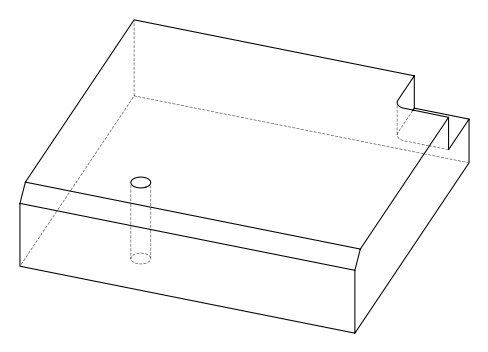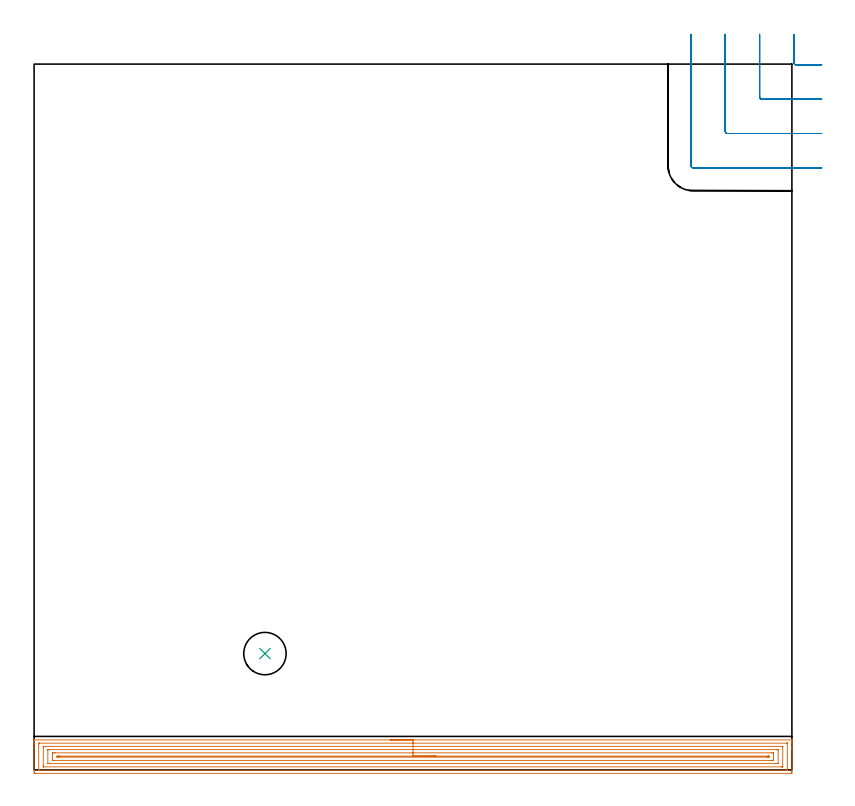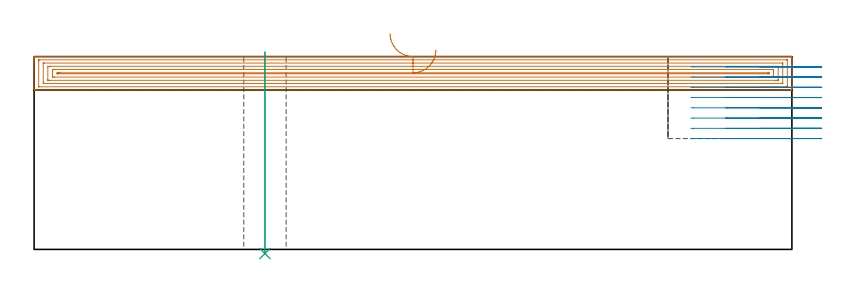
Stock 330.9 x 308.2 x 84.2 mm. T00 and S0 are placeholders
(PLAN: 3 operations, 2 tool changes, 21.7 min)
(1 AREA_MILL | FG_CHAMFER_SURFACE | UGT0205_001 | 16.08 min | 35270 mm3)
(2 MILL_CORNER_NOTCH_RECTANGULAR | CORNER_NOTCH_RECTANGULAR | UGT0201_094 | Follow Part, ap 5, ae 75% | 5.22 min | 106186 mm3)
(3 INDEXABLE_INSERT_DRILL_THROUGH_HOLE_FROM_SOLID | STEP1HOLE | NXT0302_008 | 0.35 min | 22603 mm3)
(TOOL UGT0205_001 | Chamfer Mill 20 x 3 x 45 deg. | D20 FL50 Z2)
(TOOL UGT0201_094 | End mill 20 mm | D20 FL38 Z4)
(TOOL NXT0302_008 | Index. Insert Drill 18.5mm [880-D1850L25-05] | D18.5 PA176 FL93 Z2)
(OP 1 AREA_MILL)
G17 G21 G94 G90
T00 M6
G54
G17 G0 G90 X155.45 Y13.1 S1061 M3
G43 Z94.2 H0
G94 G1 X155.488 Z93.328 F250.
X155.602 Z92.463
X155.791 Z91.612
X156.053 Z90.78
X156.387 Z89.974
X156.79 Z89.2
X157.258 Z88.464
X157.79 Z87.772
X158.379 Z87.129
X159.022 Z86.539
X159.714 Z86.008
X160.45 Z85.54
X161.224 Z85.137
X162.03 Z84.803
X162.862 Z84.541
X163.713 Z84.352
X164.578 Z84.238
X165.45 Z84.2
X330.728
X330.89 Y13.097 Z84.188
X330.893 Y13.041 Z84.132
X330.9 Y12.633 Z83.733
Y12.288 Z83.388
Y11.601 Z82.696
Y10.365 Z81.462
Y9.816 Z80.911
Y9.198 Z80.294
Y-0.619 Z70.478
X330.898 Y-0.894 Z70.204
X330.893 Y-1.492 Z69.606
X330.882 Y-1.494 Z69.604
X330.281 Y-1.5 Z69.6
X0.619
X0.329 Y-1.497 Z69.602
X0.01 Y-1.492 Z69.606
X0. Y-1.168 Z69.929
Y9.816 Z80.911
Y11.258 Z82.354
Y11.601 Z82.696
Y12.288 Z83.388
Y12.633 Z83.733
X0.007 Y13.041 Z84.132
X0.01 Y13.097 Z84.188
X0.172 Y13.1 Z84.2
X165.45
Y11.686 Z82.786
X328.579 Y11.685 Z82.785
X328.748 Y11.684 Z82.784
X328.86 Y11.681 Z82.781
X328.892 Y11.678 Z82.778
X328.895 Y11.675 Z82.775
X328.897 Y11.659 Z82.759
X328.899 Y11.601 Z82.701
X328.9 Y0.487 Z71.587
X328.896 Y-0.001 Z71.099
X328.893 Y-0.051 Z71.049
X328.891 Y-0.071 Z71.029
X328.832 Y-0.079 Z71.021
X328.664 Y-0.084 Z71.016
X328.579 Y-0.085 Z71.015
X2.321 Y-0.086 Z71.014
X2.152 Y-0.084 Z71.016
X2.04 Y-0.081 Z71.019
X2.008 Y-0.078 Z71.022
X2.005 Y-0.075 Z71.025
X2.003 Y-0.059 Z71.041
X2.001 Y-0.001 Z71.099
X2. Y11.113 Z82.213
X2.004 Y11.601 Z82.701
X2.006 Y11.651 Z82.751
X2.009 Y11.671 Z82.771
X2.068 Y11.679 Z82.779
X2.236 Y11.684 Z82.784
X2.321 Y11.685 Z82.785
X165.45 Y11.686 Z82.786
Y10.271 Z81.371
X326.708
X326.859 Y10.269 Z81.369
X326.884 Y10.267 Z81.367
X326.89 Y10.266 Z81.366
X326.893 Y10.238 Z81.338
X326.898 Y10.136 Z81.236
X326.899 Y10.008 Z81.108
X326.9 Y9.816 Z80.916
X326.899 Y1.592 Z72.692
X326.894 Y1.4 Z72.5
X326.89 Y1.346 Z72.446
X326.885 Y1.334 Z72.434
X326.877 Y1.333 Z72.433
X326.822 Y1.33 Z72.43
X326.708 Y1.329 Z72.429
X326.27 Y1.328 Z72.428
X4.192 Y1.329 Z72.429
X4.04 Y1.331 Z72.431
X4.016 Y1.333 Z72.433
X4.01 Y1.334 Z72.434
X4.007 Y1.362 Z72.462
X4.002 Y1.464 Z72.564
X4. Y1.976 Z73.076
X4.001 Y10.008 Z81.108
X4.006 Y10.2 Z81.3
X4.01 Y10.254 Z81.354
X4.015 Y10.266 Z81.366
X4.023 Y10.267 Z81.367
X4.078 Y10.27 Z81.37
X4.192 Y10.271 Z81.371
X4.63
X165.45
Y8.857 Z79.957
X324.094
X324.859 Y8.85 Z79.95
X324.89 Y8.842 Z79.942
X324.896 Y8.794 Z79.894
X324.899 Y8.688 Z79.788
Y2.915 Z74.015
X324.896 Y2.806 Z73.906
X324.89 Y2.757 Z73.857
X324.848 Y2.749 Z73.849
X324.028 Y2.743 Z73.843
X323.961
X6.806
X6.041 Y2.75 Z73.85
X6.01 Y2.758 Z73.858
X6.004 Y2.806 Z73.906
X6.001 Y2.912 Z74.012
Y8.685 Z79.785
X6.004 Y8.794 Z79.894
X6.01 Y8.843 Z79.943
X6.052 Y8.851 Z79.951
X6.872 Y8.857 Z79.957
X6.939
X165.45
Y7.443 Z78.543
X321.936
X322.241 Y7.442 Z78.542
X322.834 Y7.439 Z78.539
X322.876 Y7.436 Z78.536
X322.89 Y7.428 Z78.528
X322.896 Y7.376 Z78.476
X322.898 Y7.139 Z78.239
X322.9 Y6.48 Z77.58
Y4.695 Z75.795
Y4.461 Z75.561
X322.898 Y4.297 Z75.397
X322.894 Y4.214 Z75.314
X322.89 Y4.175 Z75.275
X322.884 Y4.164 Z75.264
X322.849 Y4.162 Z75.262
X322.544 Y4.158 Z75.258
X322.241 Y4.157 Z75.257
X321.652
X8.964
X8.659 Y4.158 Z75.258
X8.066 Y4.161 Z75.261
X8.024 Y4.164 Z75.264
X8.01 Y4.172 Z75.272
X8.004 Y4.224 Z75.324
X8.002 Y4.461 Z75.561
X8. Y5.12 Z76.22
Y6.905 Z78.005
Y7.139 Z78.239
X8.002 Y7.303 Z78.403
X8.006 Y7.385 Z78.485
X8.01 Y7.425 Z78.525
X8.016 Y7.436 Z78.536
X8.05 Y7.437 Z78.537
X8.356 Y7.442 Z78.542
X8.659 Y7.443 Z78.543
X9.248
X165.45
Y6.029 Z77.129
X320.454 Y6.028 Z77.128
X320.674 Y6.027 Z77.127
X320.825 Y6.023 Z77.123
X320.89 Y6.02 Z77.12
X320.892 Y5.982 Z77.082
X320.899 Y5.802 Z76.902
X320.896 Y5.725 Z76.825
X320.89 Y5.633 Z76.733
X320.881 Y5.578 Z76.678
X320.855 Y5.576 Z76.676
X320.582 Y5.572 Z76.672
X320.454 Y5.571 Z76.671
X320.236
X10.446 Y5.572 Z76.672
X10.226 Y5.573 Z76.673
X10.075 Y5.577 Z76.677
X10.01 Y5.58 Z76.68
X10.008 Y5.618 Z76.718
X10.004 Y5.796 Z76.896
X10.01 Y6.016 Z77.116
X10.446 Y6.024 Z77.124
X10.665 Y6.027 Z77.127
X11.122 Y6.029 Z77.129
X11.339
X165.45
X166.322 Z77.167
X167.186 Z77.281
X168.038 Z77.47
X168.87 Z77.732
X169.676 Z78.066
X170.45 Z78.469
X171.186 Z78.937
X171.878 Z79.468
X172.521 Z80.058
X173.11 Z80.701
X173.641 Z81.393
X174.11 Z82.129
X174.513 Z82.903
X174.847 Z83.709
X175.109 Z84.541
X175.298 Z85.392
X175.412 Z86.257
X175.45 Z87.129
G0 Z94.2
M5
M2
(OP 2 MILL_CORNER_NOTCH_RECTANGULAR)
G17 G21 G94 G90
T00 M6
G54
G17 G0 G90 X331.8 Y321.159 S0 M3
G43 Z94.2 H0
Z79.725
G94 G1 Y318.159 F250.
Y308.895 F500.
G3 X332.795 Y307.9 R1.
G1 X340.9
X343.9 F250.
G0 Z94.2
X316.8 Y321.2
Z79.725
G1 Y318.2
Y293.895 F500.
G3 X317.795 Y292.9 R1.
G1 X340.9
X343.9 F250.
G0 Z94.2
X301.8 Y321.2
Z79.725
G1 Y318.2
Y278.896 F500.
G3 X302.796 Y277.9 R1.
G1 X340.9
X343.9 F250.
G0 Z94.2
X286.8 Y321.2
Z79.725
G1 Y318.2
Y263.896 F500.
G3 X287.796 Y262.9 R1.
G1 X340.9
X343.9 F250.
G0 Z94.2
X331.8 Y321.159
Z75.25
G1 Y318.159
Y308.895 F500.
G3 X332.795 Y307.9 R1.
G1 X340.9
X343.9 F250.
G0 Z94.2
X316.8 Y321.2
Z75.25
G1 Y318.2
Y293.895 F500.
G3 X317.795 Y292.9 R1.
G1 X340.9
X343.9 F250.
G0 Z94.2
X301.8 Y321.2
Z75.25
G1 Y318.2
Y278.896 F500.
G3 X302.796 Y277.9 R1.
G1 X340.9
X343.9 F250.
G0 Z94.2
X286.8 Y321.2
Z75.25
G1 Y318.2
Y263.896 F500.
G3 X287.796 Y262.9 R1.
G1 X340.9
X343.9 F250.
G0 Z94.2
X331.8 Y321.159
Z70.775
G1 Y318.159
Y308.895 F500.
G3 X332.795 Y307.9 R1.
G1 X340.9
X343.9 F250.
G0 Z94.2
X316.8 Y321.2
Z70.775
G1 Y318.2
Y293.895 F500.
G3 X317.795 Y292.9 R1.
G1 X340.9
X343.9 F250.
G0 Z94.2
X301.8 Y321.2
Z70.775
G1 Y318.2
Y278.896 F500.
G3 X302.796 Y277.9 R1.
G1 X340.9
X343.9 F250.
G0 Z94.2
X286.8 Y321.2
Z70.775
G1 Y318.2
Y263.896 F500.
G3 X287.796 Y262.9 R1.
G1 X340.9
X343.9 F250.
G0 Z94.2
X331.8 Y321.159
Z66.3
G1 Y318.159
Y308.895 F500.
G3 X332.795 Y307.9 R1.
G1 X340.9
X343.9 F250.
G0 Z94.2
X316.8 Y321.2
Z66.3
G1 Y318.2
Y293.895 F500.
G3 X317.795 Y292.9 R1.
G1 X340.9
X343.9 F250.
G0 Z94.2
X301.8 Y321.2
Z66.3
G1 Y318.2
Y278.896 F500.
G3 X302.796 Y277.9 R1.
G1 X340.9
X343.9 F250.
G0 Z94.2
X286.8 Y321.2
Z66.3
G1 Y318.2
Y263.896 F500.
G3 X287.796 Y262.9 R1.
G1 X340.9
X343.9 F250.
G0 Z94.2
X331.8 Y321.159
Z61.825
G1 Y318.159
Y308.895 F500.
G3 X332.795 Y307.9 R1.
G1 X340.9
X343.9 F250.
G0 Z94.2
X316.8 Y321.2
Z61.825
G1 Y318.2
Y293.895 F500.
G3 X317.795 Y292.9 R1.
G1 X340.9
X343.9 F250.
G0 Z94.2
X301.8 Y321.2
Z61.825
G1 Y318.2
Y278.896 F500.
G3 X302.796 Y277.9 R1.
G1 X340.9
X343.9 F250.
G0 Z94.2
X286.8 Y321.2
Z61.825
G1 Y318.2
Y263.896 F500.
G3 X287.796 Y262.9 R1.
G1 X340.9
X343.9 F250.
G0 Z94.2
X331.8 Y321.159
Z57.35
G1 Y318.159
Y308.895 F500.
G3 X332.795 Y307.9 R1.
G1 X340.9
X343.9 F250.
G0 Z94.2
X316.8 Y321.2
Z57.35
G1 Y318.2
Y293.895 F500.
G3 X317.795 Y292.9 R1.
G1 X340.9
X343.9 F250.
G0 Z94.2
X301.8 Y321.2
Z57.35
G1 Y318.2
Y278.896 F500.
G3 X302.796 Y277.9 R1.
G1 X340.9
X343.9 F250.
G0 Z94.2
X286.8 Y321.2
Z57.35
G1 Y318.2
Y263.896 F500.
G3 X287.796 Y262.9 R1.
G1 X340.9
X343.9 F250.
G0 Z94.2
X331.8 Y321.159
Z52.875
G1 Y318.159
Y308.895 F500.
G3 X332.795 Y307.9 R1.
G1 X340.9
X343.9 F250.
G0 Z94.2
X316.8 Y321.2
Z52.875
G1 Y318.2
Y293.895 F500.
G3 X317.795 Y292.9 R1.
G1 X340.9
X343.9 F250.
G0 Z94.2
X301.8 Y321.2
Z52.875
G1 Y318.2
Y278.896 F500.
G3 X302.796 Y277.9 R1.
G1 X340.9
X343.9 F250.
G0 Z94.2
X286.8 Y321.2
Z52.875
G1 Y318.2
Y263.896 F500.
G3 X287.796 Y262.9 R1.
G1 X340.9
X343.9 F250.
G0 Z94.2
X331.8 Y321.159
Z48.4
G1 Y318.159
Y308.895 F500.
G3 X332.795 Y307.9 R1.
G1 X340.9
X343.9 F250.
G0 Z94.2
X316.8 Y321.2
Z48.4
G1 Y318.2
Y293.895 F500.
G3 X317.795 Y292.9 R1.
G1 X340.9
X343.9 F250.
G0 Z94.2
X301.8 Y321.2
Z48.4
G1 Y318.2
Y278.896 F500.
G3 X302.796 Y277.9 R1.
G1 X340.9
X343.9 F250.
G0 Z94.2
X286.8 Y321.2
Z48.4
G1 Y318.2
Y263.896 F500.
G3 X287.796 Y262.9 R1.
G1 X340.9
X343.9 F250.
G0 Z94.2
M5
M2
(OP 3 INDEXABLE_INSERT_DRILL_THROUGH_HOLE_FROM_SOLID)
G17 G21 G94 G90
T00 M6
G54
G17 G0 G90 X100.8 Y50.8 S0 M3
G43 Z94.2 H1
G94 G81 G98 Z-1.823 F250. R86.2
G80
M5
M2
